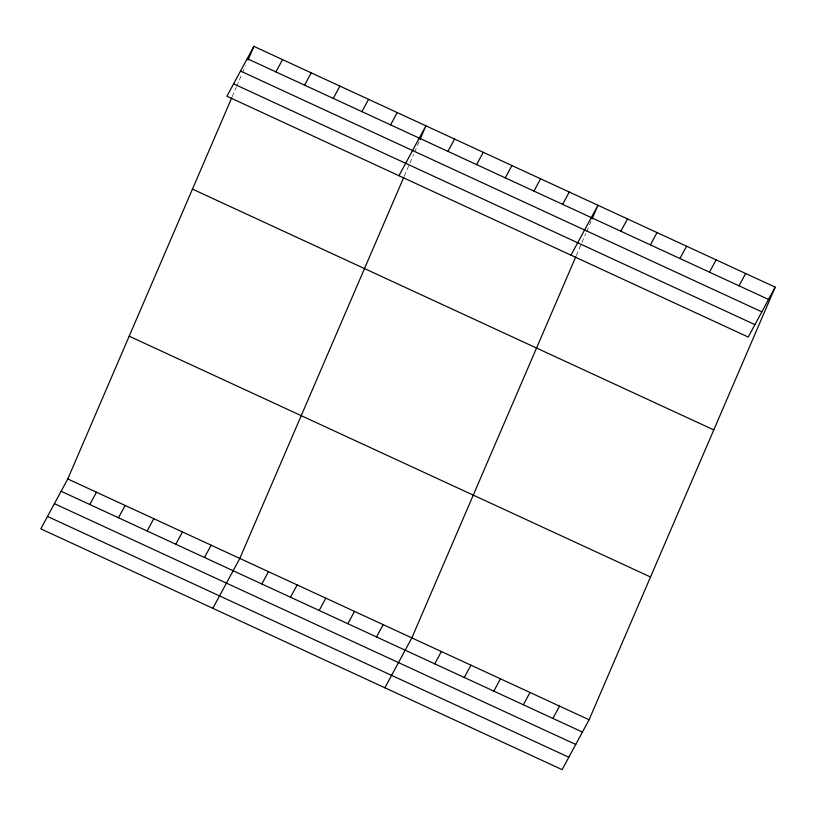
<?xml version="1.0" encoding="UTF-8"?>
<svg xmlns="http://www.w3.org/2000/svg" width="816" height="816" viewBox="0 0 816 816"><rect width="100%" height="100%" fill="white"/><g stroke="black" fill="none" stroke-linecap="round" stroke-linejoin="round"><path stroke-width="0.61" stroke-dasharray="4.08 3.06" d="M232.264 96.604L236.191 87.475M236.681 86.333L241.597 74.909M242.576 72.624L245.524 65.77M404.297 176.072L413.63 154.367M414.61 152.082L419.526 140.668M576.331 255.53L585.664 233.835M586.653 231.55L591.07 221.269"/><path stroke-width="1.22" d="M775.2 287.15L748.231 337.039L226.909 96.237L253.878 46.359L775.2 287.15L589.091 719.763L562.122 769.641L40.8 528.85L67.769 478.961L231.764 97.747M247.982 60.058L253.878 46.359M403.808 177.215L239.812 558.43L212.833 608.318M420.016 139.526L425.911 125.817L398.942 175.705M575.841 256.673L411.845 637.888L384.877 687.776M592.059 218.984L597.955 205.275L570.976 255.163M275.9 71.9L282.55 59.599M304.572 85.15L311.222 72.838M89.791 504.512L96.441 492.211M333.244 98.389L339.895 86.088M118.463 517.752L125.123 505.451M361.916 111.629L368.567 99.328M147.135 531.002L153.796 518.701M390.589 124.879L397.239 112.577M175.807 544.241L182.468 531.94M204.49 557.491L211.14 545.18M447.933 151.368L454.583 139.057M476.605 164.608L483.256 152.306M261.834 583.97L268.484 571.669M505.277 177.847L511.928 165.546M290.506 597.22L297.157 584.919M533.95 191.097L540.6 178.796M319.178 610.46L325.829 598.159M562.622 204.337L569.282 192.035M347.851 623.699L354.501 611.398M376.523 636.949L383.173 624.648M620.843 231.224L627.494 218.923M650.383 244.871L657.033 232.57M434.734 663.836L441.385 651.535M679.922 258.519L686.572 246.218M464.273 677.484L470.934 665.183M709.461 272.156L716.122 259.855M493.823 691.132L500.473 678.82M739.01 285.804L745.661 273.503M523.362 704.769L530.012 692.468M552.901 718.417L559.552 706.115M247.228 58.66L768.55 299.452M240.516 71.063L761.838 311.855M233.611 83.844L754.933 324.635M192.464 189.118L713.786 429.91M129.183 336.202L650.505 576.994M67.769 478.961L589.091 719.763M61.118 491.273L582.44 732.064M54.417 503.666L575.739 744.467M47.501 516.446L568.823 757.238"/></g></svg>
